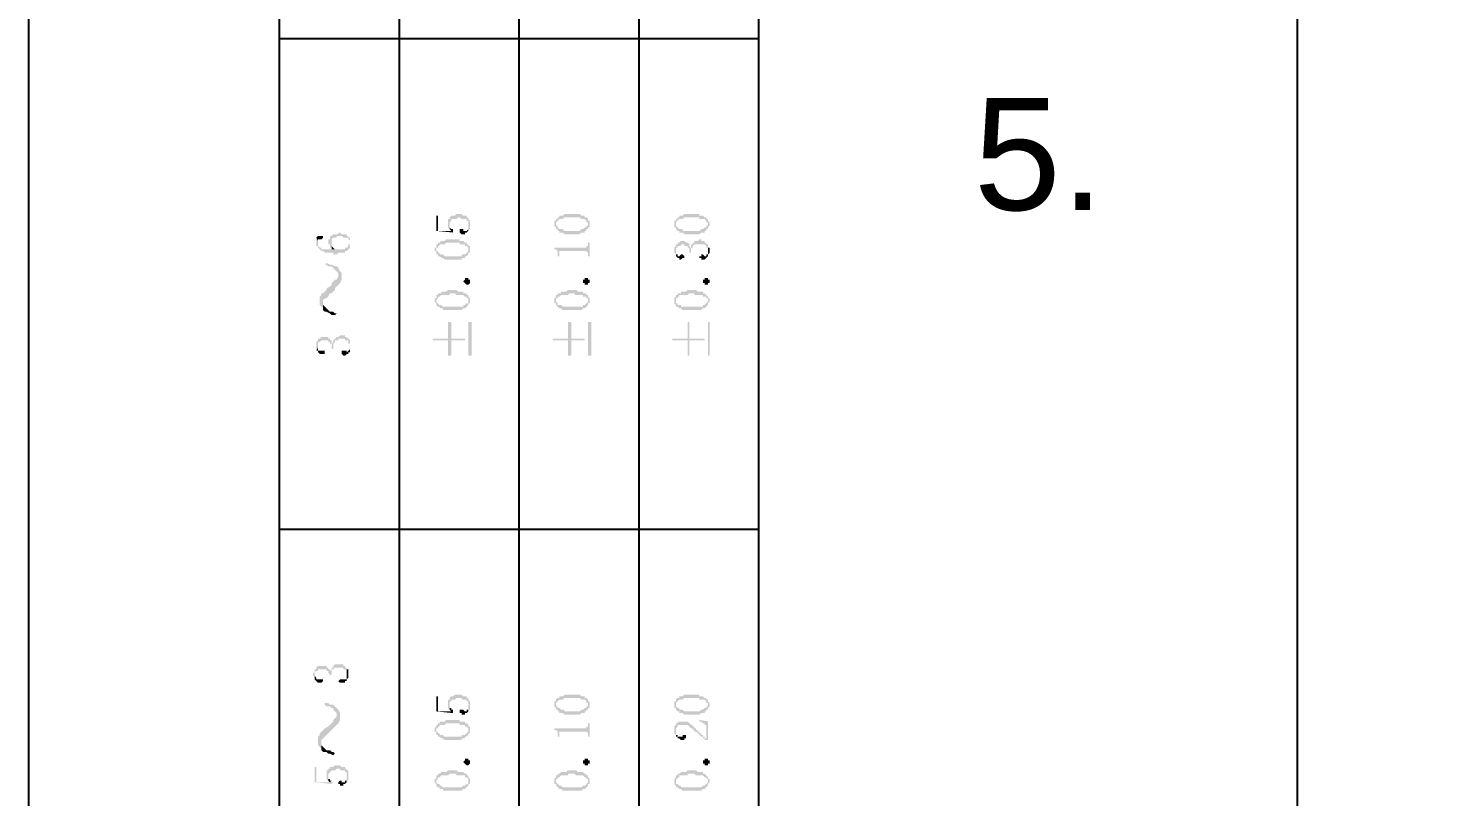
# Model space of a CAD drawing. Header units: millimetres. Extents: x 7018 to 13530, y 4187 to 5692.
# Drawn here: x 7018 to 7056.03, y 4997.39 to 5017.95 of the extents above; entities that cross this region are included whole.
import ezdxf

# ---------------------------------------------------------------- set-up
doc = ezdxf.new("R2010")
doc.units = ezdxf.units.MM
doc.styles.get("Standard").update_dxf_attribs({"font": 'arial.ttf'})

msp = doc.modelspace()

# ---------------------------------------------------------------- hatches: boundary and pattern name
at = {"transparency": 33554559}
for points in [[(7028.905, 5012.937), (7028.905, 5012.53), (7029.357, 5012.485), (7029.357, 5012.53), (7029.357, 5012.576), (7029.312, 5012.53), (7028.95, 5012.53), (7028.95, 5012.937)], [(7029.221, 5012.756), (7029.221, 5012.666), (7029.221, 5012.621), (7029.221, 5012.621), (7029.266, 5012.576), (7029.266, 5012.711), (7029.266, 5012.756), (7029.266, 5012.756), (7029.312, 5012.801), (7029.312, 5012.846), (7029.447, 5012.846), (7029.492, 5012.892), (7029.537, 5012.892), (7029.582, 5012.846), (7029.718, 5012.846), (7029.718, 5012.801), (7029.763, 5012.801), (7029.763, 5012.756), (7029.763, 5012.711), (7029.763, 5012.576), (7029.808, 5012.576), (7029.808, 5012.621), (7029.808, 5012.711), (7029.808, 5012.756), (7029.808, 5012.801), (7029.763, 5012.846), (7029.763, 5012.892), (7029.718, 5012.892), (7029.718, 5012.937), (7029.627, 5012.937), (7029.582, 5012.982), (7029.447, 5012.982), (7029.402, 5012.937), (7029.312, 5012.937), (7029.266, 5012.892), (7029.266, 5012.846), (7029.221, 5012.846), (7029.221, 5012.801)], [(7032.065, 5012.711), (7032.065, 5012.666), (7032.065, 5012.666), (7032.11, 5012.621), (7032.11, 5012.576), (7032.11, 5012.711), (7032.11, 5012.756), (7032.11, 5012.756), (7032.155, 5012.801), (7032.155, 5012.801), (7032.2, 5012.846), (7032.29, 5012.846), (7032.335, 5012.892), (7032.742, 5012.892), (7032.787, 5012.846), (7032.877, 5012.846), (7032.922, 5012.801), (7032.922, 5012.756), (7032.967, 5012.756), (7032.967, 5012.711), (7032.967, 5012.846), (7032.967, 5012.846), (7032.922, 5012.892), (7032.877, 5012.892), (7032.877, 5012.937), (7032.787, 5012.937), (7032.742, 5012.982), (7032.335, 5012.982), (7032.29, 5012.937), (7032.2, 5012.937), (7032.2, 5012.892), (7032.155, 5012.892), (7032.155, 5012.846), (7032.11, 5012.846), (7032.11, 5012.801), (7032.065, 5012.801), (7032.065, 5012.756), (7032.065, 5012.756)], [(7035.269, 5012.711), (7035.269, 5012.666), (7035.269, 5012.621), (7035.314, 5012.621), (7035.314, 5012.576), (7035.314, 5012.711), (7035.314, 5012.756), (7035.314, 5012.756), (7035.359, 5012.801), (7035.359, 5012.801), (7035.404, 5012.846), (7035.495, 5012.846), (7035.54, 5012.892), (7035.946, 5012.892), (7035.946, 5012.846), (7036.081, 5012.846), (7036.126, 5012.801), (7036.126, 5012.756), (7036.172, 5012.756), (7036.172, 5012.711), (7036.172, 5012.846), (7036.126, 5012.846), (7036.126, 5012.892), (7036.081, 5012.892), (7036.036, 5012.937), (7035.946, 5012.937), (7035.946, 5012.982), (7035.54, 5012.982), (7035.495, 5012.937), (7035.404, 5012.937), (7035.404, 5012.892), (7035.359, 5012.892), (7035.359, 5012.846), (7035.314, 5012.846), (7035.314, 5012.801), (7035.269, 5012.801), (7035.269, 5012.756), (7035.269, 5012.756)], [(7029.266, 5012.576), (7029.266, 5012.576), (7029.312, 5012.53), (7029.312, 5012.53), (7029.357, 5012.576), (7029.312, 5012.576), (7029.266, 5012.621), (7029.266, 5012.666), (7029.266, 5012.711)], [(7029.537, 5012.53), (7029.537, 5012.485), (7029.537, 5012.485), (7029.582, 5012.44), (7029.673, 5012.44), (7029.673, 5012.485), (7029.718, 5012.485), (7029.763, 5012.53), (7029.763, 5012.711), (7029.763, 5012.621), (7029.763, 5012.576), (7029.763, 5012.576), (7029.718, 5012.53), (7029.627, 5012.53), (7029.627, 5012.576), (7029.537, 5012.576)], [(7032.11, 5012.576), (7032.155, 5012.576), (7032.155, 5012.53), (7032.2, 5012.53), (7032.2, 5012.485), (7032.29, 5012.485), (7032.335, 5012.44), (7032.742, 5012.44), (7032.787, 5012.485), (7032.877, 5012.485), (7032.877, 5012.53), (7032.922, 5012.53), (7032.922, 5012.576), (7032.967, 5012.576), (7032.967, 5012.621), (7033.012, 5012.621), (7033.012, 5012.666), (7033.012, 5012.711), (7033.012, 5012.756), (7033.012, 5012.801), (7032.967, 5012.801), (7032.967, 5012.846), (7032.967, 5012.711), (7032.967, 5012.666), (7032.922, 5012.666), (7032.922, 5012.621), (7032.877, 5012.621), (7032.832, 5012.576), (7032.787, 5012.576), (7032.742, 5012.53), (7032.335, 5012.53), (7032.29, 5012.576), (7032.2, 5012.576), (7032.155, 5012.621), (7032.155, 5012.666), (7032.11, 5012.666), (7032.11, 5012.711), (7032.11, 5012.711)], [(7035.314, 5012.576), (7035.314, 5012.576), (7035.359, 5012.53), (7035.404, 5012.53), (7035.404, 5012.485), (7035.495, 5012.485), (7035.54, 5012.44), (7035.946, 5012.44), (7035.991, 5012.485), (7036.081, 5012.485), (7036.081, 5012.53), (7036.126, 5012.53), (7036.126, 5012.576), (7036.172, 5012.576), (7036.172, 5012.621), (7036.172, 5012.621), (7036.217, 5012.666), (7036.217, 5012.711), (7036.217, 5012.756), (7036.217, 5012.756), (7036.172, 5012.801), (7036.172, 5012.846), (7036.172, 5012.711), (7036.172, 5012.666), (7036.126, 5012.666), (7036.126, 5012.621), (7036.081, 5012.621), (7036.036, 5012.576), (7035.991, 5012.576), (7035.946, 5012.53), (7035.495, 5012.53), (7035.495, 5012.576), (7035.404, 5012.576), (7035.359, 5012.621), (7035.359, 5012.621), (7035.314, 5012.666), (7035.314, 5012.711), (7035.314, 5012.711)], [(7025.701, 5012.35), (7025.746, 5012.26), (7025.746, 5012.305), (7025.836, 5012.305), (7025.881, 5012.35), (7025.881, 5012.395), (7025.746, 5012.395)], [(7025.701, 5012.26), (7025.701, 5012.215), (7025.701, 5012.169), (7025.701, 5012.124), (7025.746, 5012.124), (7025.746, 5012.079), (7025.746, 5012.079), (7025.791, 5012.034), (7025.791, 5012.034), (7025.836, 5011.989), (7025.881, 5011.989), (7025.927, 5011.944), (7026.152, 5011.944), (7026.152, 5011.899), (7026.243, 5011.899), (7026.288, 5011.944), (7026.468, 5011.944), (7026.468, 5011.989), (7026.513, 5011.989), (7026.558, 5012.034), (7026.558, 5012.034), (7026.604, 5012.079), (7026.604, 5012.215), (7026.604, 5012.169), (7026.558, 5012.169), (7026.558, 5012.124), (7026.558, 5012.124), (7026.513, 5012.079), (7026.468, 5012.079), (7026.468, 5012.034), (7025.836, 5012.034), (7025.836, 5012.079), (7025.791, 5012.079), (7025.746, 5012.124), (7025.746, 5012.169), (7025.746, 5012.26), (7025.701, 5012.35)], [(7026.017, 5012.215), (7026.017, 5012.169), (7026.062, 5012.169), (7026.062, 5012.124), (7026.062, 5012.079), (7026.107, 5012.079), (7026.107, 5012.26), (7026.107, 5012.305), (7026.107, 5012.305), (7026.152, 5012.35), (7026.243, 5012.35), (7026.243, 5012.395), (7026.378, 5012.395), (7026.423, 5012.35), (7026.558, 5012.35), (7026.558, 5012.305), (7026.558, 5012.305), (7026.604, 5012.26), (7026.604, 5012.079), (7026.604, 5012.124), (7026.604, 5012.169), (7026.604, 5012.215), (7026.604, 5012.26), (7026.604, 5012.305), (7026.604, 5012.35), (7026.558, 5012.35), (7026.558, 5012.395), (7026.513, 5012.395), (7026.513, 5012.44), (7026.378, 5012.44), (7026.333, 5012.485), (7026.288, 5012.485), (7026.288, 5012.44), (7026.152, 5012.44), (7026.107, 5012.395), (7026.062, 5012.395), (7026.062, 5012.35), (7026.062, 5012.305), (7026.017, 5012.305), (7026.017, 5012.26)], [(7026.107, 5012.079), (7026.107, 5012.034), (7026.197, 5012.034), (7026.152, 5012.079), (7026.152, 5012.079), (7026.107, 5012.124), (7026.107, 5012.215), (7026.107, 5012.215)], [(7028.86, 5012.034), (7028.86, 5011.989), (7028.905, 5011.989), (7028.905, 5011.944), (7028.905, 5011.899), (7028.905, 5012.034), (7028.905, 5012.079), (7028.95, 5012.079), (7028.95, 5012.124), (7028.996, 5012.124), (7028.996, 5012.169), (7029.131, 5012.169), (7029.176, 5012.215), (7029.537, 5012.215), (7029.537, 5012.169), (7029.673, 5012.169), (7029.673, 5012.124), (7029.718, 5012.124), (7029.763, 5012.079), (7029.763, 5012.034), (7029.763, 5012.169), (7029.718, 5012.169), (7029.718, 5012.215), (7029.673, 5012.215), (7029.627, 5012.26), (7029.537, 5012.26), (7029.537, 5012.305), (7029.176, 5012.305), (7029.131, 5012.26), (7029.041, 5012.26), (7028.996, 5012.215), (7028.95, 5012.215), (7028.95, 5012.169), (7028.905, 5012.169), (7028.905, 5012.124), (7028.905, 5012.079), (7028.86, 5012.079)], [(7028.905, 5011.899), (7028.95, 5011.899), (7028.95, 5011.853), (7028.996, 5011.853), (7029.041, 5011.808), (7029.086, 5011.808), (7029.131, 5011.763), (7029.582, 5011.763), (7029.582, 5011.808), (7029.673, 5011.808), (7029.673, 5011.853), (7029.718, 5011.853), (7029.763, 5011.899), (7029.763, 5011.944), (7029.808, 5011.944), (7029.808, 5011.989), (7029.808, 5012.034), (7029.808, 5012.079), (7029.808, 5012.124), (7029.763, 5012.124), (7029.763, 5012.169), (7029.763, 5011.989), (7029.763, 5011.989), (7029.718, 5011.944), (7029.718, 5011.944), (7029.673, 5011.899), (7029.582, 5011.899), (7029.582, 5011.853), (7029.131, 5011.853), (7029.086, 5011.899), (7028.996, 5011.899), (7028.996, 5011.944), (7028.95, 5011.944), (7028.95, 5011.989), (7028.905, 5011.989), (7028.905, 5012.034)], [(7032.065, 5012.079), (7032.065, 5012.034), (7032.11, 5012.034), (7032.155, 5011.989), (7032.155, 5011.899), (7032.155, 5011.853), (7032.2, 5011.853), (7032.2, 5011.944), (7032.2, 5011.989), (7032.922, 5011.989), (7032.967, 5011.944), (7032.967, 5011.853), (7033.012, 5011.853), (7033.012, 5012.215), (7032.967, 5012.215), (7032.967, 5012.169), (7032.967, 5012.124), (7032.922, 5012.124), (7032.922, 5012.079), (7032.877, 5012.079)], [(7035.269, 5012.034), (7035.269, 5011.989), (7035.269, 5011.944), (7035.269, 5011.944), (7035.314, 5011.899), (7035.314, 5011.989), (7035.314, 5012.034), (7035.314, 5012.079), (7035.359, 5012.079), (7035.359, 5012.124), (7035.449, 5012.124), (7035.449, 5012.169), (7035.54, 5012.169), (7035.54, 5012.124), (7035.63, 5012.124), (7035.63, 5012.079), (7035.675, 5012.079), (7035.675, 5011.989), (7035.675, 5011.944), (7035.72, 5011.944), (7035.72, 5011.989), (7035.72, 5012.079), (7035.765, 5012.079), (7035.765, 5012.124), (7035.765, 5012.124), (7035.811, 5012.169), (7036.081, 5012.169), (7036.126, 5012.124), (7036.126, 5012.079), (7036.172, 5012.079), (7036.172, 5012.034), (7036.172, 5011.989), (7036.172, 5012.169), (7036.126, 5012.169), (7036.126, 5012.215), (7036.081, 5012.215), (7036.081, 5012.26), (7035.991, 5012.26), (7035.991, 5012.305), (7035.946, 5012.305), (7035.901, 5012.26), (7035.811, 5012.26), (7035.811, 5012.215), (7035.765, 5012.215), (7035.765, 5012.169), (7035.72, 5012.169), (7035.72, 5012.124), (7035.72, 5012.079), (7035.675, 5012.124), (7035.675, 5012.169), (7035.675, 5012.169), (7035.63, 5012.215), (7035.585, 5012.215), (7035.54, 5012.26), (7035.449, 5012.26), (7035.404, 5012.215), (7035.359, 5012.215), (7035.359, 5012.169), (7035.314, 5012.169), (7035.314, 5012.124), (7035.314, 5012.124), (7035.269, 5012.079)], [(7035.946, 5011.808), (7035.991, 5011.808), (7035.991, 5011.763), (7036.081, 5011.763), (7036.126, 5011.808), (7036.126, 5011.808), (7036.172, 5011.853), (7036.172, 5011.899), (7036.172, 5011.899), (7036.217, 5011.944), (7036.217, 5011.989), (7036.217, 5012.034), (7036.217, 5012.079), (7036.172, 5012.079), (7036.172, 5012.169), (7036.172, 5011.989), (7036.172, 5011.944), (7036.172, 5011.899), (7036.126, 5011.899), (7036.126, 5011.853), (7036.081, 5011.853), (7036.036, 5011.899), (7035.991, 5011.899), (7035.991, 5011.853), (7035.946, 5011.853)], [(7035.314, 5011.899), (7035.314, 5011.853), (7035.314, 5011.853), (7035.359, 5011.808), (7035.404, 5011.808), (7035.404, 5011.763), (7035.449, 5011.763), (7035.495, 5011.808), (7035.54, 5011.808), (7035.54, 5011.853), (7035.54, 5011.853), (7035.495, 5011.899), (7035.449, 5011.899), (7035.404, 5011.853), (7035.359, 5011.853), (7035.359, 5011.899), (7035.314, 5011.899), (7035.314, 5011.989), (7035.314, 5011.989)], [(7025.927, 5011.628), (7025.972, 5011.628), (7026.017, 5011.583), (7026.107, 5011.583), (7026.152, 5011.538), (7026.197, 5011.492), (7026.197, 5011.492), (7026.243, 5011.447), (7026.288, 5011.402), (7026.288, 5011.086), (7026.288, 5011.086), (7026.333, 5011.131), (7026.378, 5011.222), (7026.378, 5011.402), (7026.333, 5011.447), (7026.288, 5011.538), (7026.288, 5011.538), (7026.243, 5011.583), (7026.197, 5011.583), (7026.107, 5011.628), (7026.062, 5011.628), (7025.972, 5011.673)], [(7025.791, 5010.635), (7025.791, 5010.545), (7025.836, 5010.499), (7025.881, 5010.454), (7025.881, 5010.68), (7025.927, 5010.725), (7025.972, 5010.725), (7026.017, 5010.77), (7026.062, 5010.861), (7026.107, 5010.861), (7026.152, 5010.906), (7026.197, 5010.951), (7026.197, 5010.996), (7026.243, 5011.041), (7026.288, 5011.086), (7026.288, 5011.357), (7026.288, 5011.312), (7026.243, 5011.222), (7026.197, 5011.222), (7026.152, 5011.176), (7026.107, 5011.131), (7026.107, 5011.086), (7026.062, 5011.041), (7025.972, 5010.996), (7025.972, 5010.951), (7025.927, 5010.906), (7025.881, 5010.861), (7025.836, 5010.861), (7025.836, 5010.815), (7025.791, 5010.77), (7025.791, 5010.68)], [(7029.808, 5011.176), (7029.808, 5011.131), (7029.808, 5011.131), (7029.763, 5011.086), (7029.718, 5011.086), (7029.673, 5011.131), (7029.673, 5011.131), (7029.627, 5011.176), (7029.627, 5011.176), (7029.673, 5011.222), (7029.673, 5011.267), (7029.763, 5011.267), (7029.763, 5011.222), (7029.808, 5011.222), (7029.808, 5011.176)], [(7033.012, 5011.176), (7033.012, 5011.131), (7032.967, 5011.131), (7032.967, 5011.086), (7032.877, 5011.086), (7032.877, 5011.131), (7032.832, 5011.131), (7032.832, 5011.176), (7032.832, 5011.222), (7032.877, 5011.222), (7032.877, 5011.267), (7032.967, 5011.267), (7032.967, 5011.222), (7033.012, 5011.222), (7033.012, 5011.176)], [(7036.217, 5011.176), (7036.217, 5011.131), (7036.172, 5011.131), (7036.172, 5011.086), (7036.081, 5011.086), (7036.081, 5011.131), (7036.036, 5011.131), (7036.036, 5011.176), (7036.036, 5011.222), (7036.081, 5011.222), (7036.081, 5011.267), (7036.172, 5011.267), (7036.172, 5011.222), (7036.217, 5011.222), (7036.217, 5011.176)], [(7028.86, 5010.68), (7028.86, 5010.635), (7028.86, 5010.635), (7028.905, 5010.59), (7028.905, 5010.545), (7028.905, 5010.68), (7028.905, 5010.68), (7028.95, 5010.725), (7028.95, 5010.77), (7028.996, 5010.77), (7029.041, 5010.815), (7029.266, 5010.815), (7029.266, 5010.861), (7029.402, 5010.861), (7029.447, 5010.815), (7029.627, 5010.815), (7029.673, 5010.77), (7029.718, 5010.77), (7029.718, 5010.725), (7029.763, 5010.725), (7029.763, 5010.68), (7029.763, 5010.815), (7029.718, 5010.815), (7029.718, 5010.861), (7029.627, 5010.861), (7029.627, 5010.906), (7029.492, 5010.906), (7029.447, 5010.951), (7029.221, 5010.951), (7029.176, 5010.906), (7029.041, 5010.906), (7029.041, 5010.861), (7028.95, 5010.861), (7028.95, 5010.815), (7028.905, 5010.815), (7028.905, 5010.77), (7028.905, 5010.725), (7028.86, 5010.725)], [(7028.905, 5010.545), (7028.95, 5010.499), (7028.996, 5010.499), (7028.996, 5010.454), (7029.086, 5010.454), (7029.086, 5010.409), (7029.582, 5010.409), (7029.627, 5010.454), (7029.673, 5010.454), (7029.718, 5010.499), (7029.718, 5010.499), (7029.763, 5010.545), (7029.763, 5010.59), (7029.808, 5010.59), (7029.808, 5010.635), (7029.808, 5010.68), (7029.808, 5010.725), (7029.808, 5010.725), (7029.763, 5010.77), (7029.763, 5010.635), (7029.763, 5010.59), (7029.718, 5010.59), (7029.673, 5010.545), (7029.627, 5010.545), (7029.627, 5010.499), (7029.086, 5010.499), (7029.041, 5010.545), (7028.996, 5010.545), (7028.95, 5010.59), (7028.95, 5010.59), (7028.905, 5010.635), (7028.905, 5010.68)], [(7032.065, 5010.68), (7032.065, 5010.635), (7032.065, 5010.59), (7032.11, 5010.59), (7032.11, 5010.545), (7032.11, 5010.68), (7032.11, 5010.725), (7032.155, 5010.725), (7032.155, 5010.77), (7032.2, 5010.77), (7032.245, 5010.815), (7032.426, 5010.815), (7032.471, 5010.861), (7032.606, 5010.861), (7032.606, 5010.815), (7032.832, 5010.815), (7032.832, 5010.77), (7032.922, 5010.77), (7032.922, 5010.725), (7032.967, 5010.725), (7032.967, 5010.68), (7032.967, 5010.815), (7032.922, 5010.815), (7032.922, 5010.861), (7032.832, 5010.861), (7032.832, 5010.906), (7032.696, 5010.906), (7032.651, 5010.951), (7032.426, 5010.951), (7032.381, 5010.906), (7032.245, 5010.906), (7032.245, 5010.861), (7032.155, 5010.861), (7032.155, 5010.815), (7032.11, 5010.815), (7032.11, 5010.77), (7032.11, 5010.77), (7032.065, 5010.725)], [(7032.11, 5010.545), (7032.155, 5010.499), (7032.155, 5010.499), (7032.2, 5010.454), (7032.245, 5010.454), (7032.29, 5010.409), (7032.787, 5010.409), (7032.832, 5010.454), (7032.877, 5010.454), (7032.922, 5010.499), (7032.922, 5010.499), (7032.967, 5010.545), (7032.967, 5010.59), (7033.012, 5010.59), (7033.012, 5010.635), (7033.012, 5010.68), (7033.012, 5010.725), (7033.012, 5010.725), (7032.967, 5010.77), (7032.967, 5010.635), (7032.967, 5010.635), (7032.922, 5010.59), (7032.922, 5010.59), (7032.877, 5010.545), (7032.832, 5010.545), (7032.832, 5010.499), (7032.29, 5010.499), (7032.245, 5010.545), (7032.155, 5010.545), (7032.155, 5010.59), (7032.155, 5010.59), (7032.11, 5010.635), (7032.11, 5010.68)], [(7035.269, 5010.68), (7035.269, 5010.635), (7035.269, 5010.59), (7035.269, 5010.59), (7035.314, 5010.545), (7035.314, 5010.68), (7035.314, 5010.725), (7035.359, 5010.725), (7035.359, 5010.77), (7035.404, 5010.77), (7035.404, 5010.815), (7035.63, 5010.815), (7035.675, 5010.861), (7035.811, 5010.861), (7035.811, 5010.815), (7036.036, 5010.815), (7036.036, 5010.77), (7036.126, 5010.77), (7036.126, 5010.725), (7036.172, 5010.725), (7036.172, 5010.68), (7036.172, 5010.77), (7036.126, 5010.815), (7036.126, 5010.815), (7036.081, 5010.861), (7036.036, 5010.861), (7036.036, 5010.906), (7035.901, 5010.906), (7035.856, 5010.951), (7035.63, 5010.951), (7035.585, 5010.906), (7035.449, 5010.906), (7035.449, 5010.861), (7035.359, 5010.861), (7035.359, 5010.815), (7035.314, 5010.815), (7035.314, 5010.77), (7035.314, 5010.77), (7035.269, 5010.725)], [(7035.314, 5010.545), (7035.314, 5010.499), (7035.359, 5010.499), (7035.404, 5010.454), (7035.449, 5010.454), (7035.495, 5010.409), (7035.991, 5010.409), (7036.036, 5010.454), (7036.081, 5010.454), (7036.126, 5010.499), (7036.126, 5010.499), (7036.172, 5010.545), (7036.172, 5010.59), (7036.172, 5010.59), (7036.217, 5010.635), (7036.217, 5010.68), (7036.217, 5010.725), (7036.172, 5010.725), (7036.172, 5010.77), (7036.172, 5010.635), (7036.172, 5010.635), (7036.126, 5010.59), (7036.126, 5010.59), (7036.081, 5010.545), (7036.036, 5010.545), (7036.036, 5010.499), (7035.449, 5010.499), (7035.449, 5010.545), (7035.359, 5010.545), (7035.359, 5010.59), (7035.314, 5010.59), (7035.314, 5010.635), (7035.314, 5010.68)], [(7025.881, 5010.454), (7025.881, 5010.409), (7025.927, 5010.364), (7025.972, 5010.364), (7026.062, 5010.319), (7026.107, 5010.274), (7026.197, 5010.274), (7026.243, 5010.319), (7026.197, 5010.319), (7026.152, 5010.364), (7026.062, 5010.364), (7026.017, 5010.409), (7025.972, 5010.454), (7025.972, 5010.454), (7025.927, 5010.499), (7025.881, 5010.545), (7025.881, 5010.59)], [(7028.815, 5009.642), (7028.815, 5009.597), (7029.221, 5009.597), (7029.221, 5009.191), (7029.312, 5009.191), (7029.312, 5009.597), (7029.673, 5009.597), (7029.673, 5009.642), (7029.312, 5009.642), (7029.312, 5010.093), (7029.221, 5010.093), (7029.221, 5009.642)], [(7029.853, 5009.191), (7029.853, 5010.093), (7029.763, 5010.093), (7029.763, 5009.191)], [(7032.019, 5009.642), (7032.019, 5009.597), (7032.426, 5009.597), (7032.426, 5009.191), (7032.516, 5009.191), (7032.516, 5009.597), (7032.877, 5009.597), (7032.877, 5009.642), (7032.516, 5009.642), (7032.516, 5010.093), (7032.426, 5010.093), (7032.426, 5009.642)], [(7033.057, 5009.191), (7033.057, 5010.093), (7032.967, 5010.093), (7032.967, 5009.191)], [(7035.224, 5009.642), (7035.224, 5009.597), (7035.63, 5009.597), (7035.63, 5009.191), (7035.675, 5009.191), (7035.675, 5009.597), (7036.081, 5009.597), (7036.081, 5009.642), (7035.675, 5009.642), (7035.675, 5010.093), (7035.63, 5010.093), (7035.63, 5009.642)], [(7036.217, 5009.191), (7036.217, 5010.093), (7036.172, 5010.093), (7036.172, 5009.191)], [(7025.701, 5009.461), (7025.701, 5009.371), (7025.701, 5009.326), (7025.746, 5009.416), (7025.746, 5009.461), (7025.746, 5009.507), (7025.746, 5009.552), (7025.791, 5009.552), (7025.836, 5009.597), (7026.017, 5009.597), (7026.017, 5009.552), (7026.062, 5009.552), (7026.062, 5009.507), (7026.107, 5009.507), (7026.107, 5009.461), (7026.107, 5009.371), (7026.152, 5009.371), (7026.152, 5009.461), (7026.152, 5009.507), (7026.152, 5009.507), (7026.197, 5009.552), (7026.197, 5009.597), (7026.288, 5009.597), (7026.288, 5009.642), (7026.468, 5009.642), (7026.468, 5009.597), (7026.558, 5009.597), (7026.558, 5009.552), (7026.558, 5009.507), (7026.604, 5009.507), (7026.604, 5009.416), (7026.604, 5009.597), (7026.604, 5009.597), (7026.558, 5009.642), (7026.558, 5009.642), (7026.513, 5009.687), (7026.468, 5009.687), (7026.468, 5009.732), (7026.333, 5009.732), (7026.288, 5009.687), (7026.243, 5009.687), (7026.197, 5009.642), (7026.197, 5009.642), (7026.152, 5009.597), (7026.152, 5009.552), (7026.107, 5009.507), (7026.107, 5009.552), (7026.107, 5009.597), (7026.062, 5009.597), (7026.062, 5009.642), (7026.017, 5009.642), (7026.017, 5009.687), (7025.836, 5009.687), (7025.791, 5009.642), (7025.746, 5009.642), (7025.746, 5009.597), (7025.746, 5009.597), (7025.701, 5009.552)], [(7026.378, 5009.281), (7026.378, 5009.236), (7026.378, 5009.236), (7026.423, 5009.191), (7026.468, 5009.191), (7026.513, 5009.236), (7026.558, 5009.236), (7026.558, 5009.281), (7026.604, 5009.281), (7026.604, 5009.326), (7026.604, 5009.371), (7026.604, 5009.461), (7026.604, 5009.507), (7026.604, 5009.552), (7026.604, 5009.597), (7026.604, 5009.416), (7026.604, 5009.371), (7026.558, 5009.326), (7026.558, 5009.326), (7026.513, 5009.281), (7026.513, 5009.326), (7026.378, 5009.326)], [(7025.701, 5009.326), (7025.746, 5009.326), (7025.746, 5009.281), (7025.746, 5009.281), (7025.791, 5009.236), (7025.927, 5009.236), (7025.927, 5009.281), (7025.927, 5009.326), (7025.746, 5009.326), (7025.746, 5009.371), (7025.746, 5009.416), (7025.746, 5009.416)], [(7025.611, 5000.661), (7025.611, 5000.616), (7025.656, 5000.616), (7025.656, 5000.57), (7025.656, 5000.661), (7025.656, 5000.706), (7025.701, 5000.751), (7025.746, 5000.751), (7025.746, 5000.796), (7025.972, 5000.796), (7025.972, 5000.751), (7026.017, 5000.751), (7026.017, 5000.706), (7026.017, 5000.706), (7026.062, 5000.661), (7026.062, 5000.616), (7026.062, 5000.616), (7026.107, 5000.661), (7026.107, 5000.706), (7026.107, 5000.751), (7026.107, 5000.796), (7026.152, 5000.796), (7026.197, 5000.841), (7026.423, 5000.841), (7026.423, 5000.796), (7026.468, 5000.796), (7026.513, 5000.751), (7026.513, 5000.661), (7026.513, 5000.841), (7026.468, 5000.841), (7026.468, 5000.886), (7026.423, 5000.886), (7026.423, 5000.931), (7026.197, 5000.931), (7026.152, 5000.886), (7026.152, 5000.841), (7026.107, 5000.841), (7026.107, 5000.796), (7026.107, 5000.796), (7026.062, 5000.751), (7026.062, 5000.796), (7026.017, 5000.796), (7026.017, 5000.841), (7025.972, 5000.841), (7025.972, 5000.886), (7025.746, 5000.886), (7025.701, 5000.841), (7025.701, 5000.796), (7025.656, 5000.796), (7025.656, 5000.751), (7025.656, 5000.706), (7025.611, 5000.706)], [(7026.288, 5000.48), (7026.288, 5000.48), (7026.333, 5000.435), (7026.468, 5000.435), (7026.468, 5000.48), (7026.513, 5000.48), (7026.513, 5000.525), (7026.558, 5000.57), (7026.558, 5000.616), (7026.558, 5000.661), (7026.558, 5000.751), (7026.558, 5000.796), (7026.513, 5000.796), (7026.513, 5000.616), (7026.513, 5000.57), (7026.513, 5000.525), (7026.333, 5000.525)], [(7025.656, 5000.57), (7025.656, 5000.525), (7025.656, 5000.525), (7025.701, 5000.48), (7025.701, 5000.48), (7025.746, 5000.435), (7025.836, 5000.435), (7025.881, 5000.48), (7025.881, 5000.525), (7025.701, 5000.525), (7025.701, 5000.57), (7025.701, 5000.57), (7025.656, 5000.616), (7025.656, 5000.661)], [(7028.905, 5000.074), (7028.905, 4999.668), (7029.357, 4999.623), (7029.357, 4999.668), (7029.357, 4999.713), (7029.312, 4999.668), (7028.95, 4999.668), (7028.95, 5000.074)], [(7029.221, 4999.893), (7029.221, 4999.803), (7029.221, 4999.758), (7029.221, 4999.758), (7029.266, 4999.713), (7029.266, 4999.848), (7029.266, 4999.939), (7029.312, 4999.939), (7029.312, 4999.984), (7029.402, 4999.984), (7029.447, 5000.029), (7029.582, 5000.029), (7029.582, 4999.984), (7029.718, 4999.984), (7029.718, 4999.939), (7029.763, 4999.939), (7029.763, 4999.893), (7029.763, 4999.848), (7029.763, 4999.713), (7029.808, 4999.713), (7029.808, 4999.758), (7029.808, 4999.848), (7029.808, 4999.893), (7029.808, 4999.939), (7029.763, 4999.984), (7029.763, 5000.029), (7029.718, 5000.029), (7029.718, 5000.074), (7029.627, 5000.074), (7029.582, 5000.119), (7029.402, 5000.119), (7029.357, 5000.074), (7029.312, 5000.074), (7029.266, 5000.029), (7029.266, 4999.984), (7029.221, 4999.984), (7029.221, 4999.939)], [(7032.065, 4999.848), (7032.065, 4999.803), (7032.065, 4999.803), (7032.11, 4999.758), (7032.11, 4999.713), (7032.11, 4999.848), (7032.11, 4999.893), (7032.11, 4999.893), (7032.155, 4999.939), (7032.155, 4999.939), (7032.2, 4999.984), (7032.29, 4999.984), (7032.335, 5000.029), (7032.742, 5000.029), (7032.787, 4999.984), (7032.877, 4999.984), (7032.922, 4999.939), (7032.922, 4999.893), (7032.967, 4999.893), (7032.967, 4999.848), (7032.967, 4999.984), (7032.967, 4999.984), (7032.922, 5000.029), (7032.877, 5000.029), (7032.877, 5000.074), (7032.787, 5000.074), (7032.742, 5000.119), (7032.335, 5000.119), (7032.29, 5000.074), (7032.2, 5000.074), (7032.2, 5000.029), (7032.155, 5000.029), (7032.11, 4999.984), (7032.11, 4999.939), (7032.065, 4999.939), (7032.065, 4999.893), (7032.065, 4999.893)], [(7032.11, 4999.713), (7032.155, 4999.713), (7032.155, 4999.668), (7032.2, 4999.668), (7032.2, 4999.623), (7032.29, 4999.623), (7032.335, 4999.578), (7032.742, 4999.578), (7032.787, 4999.623), (7032.877, 4999.623), (7032.877, 4999.668), (7032.922, 4999.668), (7032.922, 4999.713), (7032.967, 4999.713), (7032.967, 4999.758), (7033.012, 4999.758), (7033.012, 4999.803), (7033.012, 4999.848), (7033.012, 4999.893), (7033.012, 4999.939), (7032.967, 4999.939), (7032.967, 4999.984), (7032.967, 4999.848), (7032.967, 4999.803), (7032.922, 4999.803), (7032.922, 4999.758), (7032.877, 4999.758), (7032.832, 4999.713), (7032.787, 4999.713), (7032.742, 4999.668), (7032.335, 4999.668), (7032.335, 4999.713), (7032.245, 4999.713), (7032.2, 4999.758), (7032.155, 4999.758), (7032.155, 4999.803), (7032.11, 4999.803), (7032.11, 4999.848), (7032.11, 4999.848)], [(7035.269, 4999.848), (7035.269, 4999.803), (7035.269, 4999.758), (7035.314, 4999.758), (7035.314, 4999.713), (7035.314, 4999.848), (7035.314, 4999.893), (7035.314, 4999.893), (7035.359, 4999.939), (7035.359, 4999.939), (7035.404, 4999.984), (7035.495, 4999.984), (7035.54, 5000.029), (7035.946, 5000.029), (7035.946, 4999.984), (7036.081, 4999.984), (7036.126, 4999.939), (7036.126, 4999.893), (7036.172, 4999.893), (7036.172, 4999.848), (7036.172, 4999.984), (7036.126, 4999.984), (7036.126, 5000.029), (7036.081, 5000.029), (7036.036, 5000.074), (7035.946, 5000.074), (7035.946, 5000.119), (7035.54, 5000.119), (7035.495, 5000.074), (7035.404, 5000.074), (7035.404, 5000.029), (7035.359, 5000.029), (7035.314, 4999.984), (7035.314, 4999.939), (7035.269, 4999.939), (7035.269, 4999.893), (7035.269, 4999.893)], [(7035.314, 4999.713), (7035.314, 4999.713), (7035.359, 4999.668), (7035.404, 4999.668), (7035.404, 4999.623), (7035.495, 4999.623), (7035.54, 4999.578), (7035.946, 4999.578), (7035.991, 4999.623), (7036.081, 4999.623), (7036.081, 4999.668), (7036.126, 4999.668), (7036.126, 4999.713), (7036.172, 4999.713), (7036.172, 4999.758), (7036.172, 4999.758), (7036.217, 4999.803), (7036.217, 4999.848), (7036.217, 4999.893), (7036.217, 4999.893), (7036.172, 4999.939), (7036.172, 4999.984), (7036.172, 4999.848), (7036.172, 4999.803), (7036.126, 4999.803), (7036.126, 4999.758), (7036.081, 4999.758), (7036.036, 4999.713), (7035.991, 4999.713), (7035.946, 4999.668), (7035.54, 4999.668), (7035.495, 4999.713), (7035.404, 4999.713), (7035.404, 4999.758), (7035.359, 4999.758), (7035.314, 4999.803), (7035.314, 4999.848), (7035.314, 4999.848)], [(7025.746, 4998.855), (7025.746, 4998.765), (7025.791, 4998.72), (7025.836, 4998.675), (7025.836, 4998.901), (7025.881, 4998.946), (7025.927, 4998.991), (7025.972, 4999.036), (7026.017, 4999.081), (7026.062, 4999.126), (7026.107, 4999.171), (7026.152, 4999.216), (7026.152, 4999.216), (7026.197, 4999.262), (7026.243, 4999.307), (7026.243, 4999.578), (7026.243, 4999.532), (7026.197, 4999.487), (7026.152, 4999.442), (7026.152, 4999.397), (7026.107, 4999.352), (7026.062, 4999.307), (7026.017, 4999.262), (7025.927, 4999.216), (7025.927, 4999.216), (7025.881, 4999.171), (7025.836, 4999.126), (7025.791, 4999.081), (7025.791, 4999.036), (7025.746, 4998.991), (7025.746, 4998.946)], [(7025.927, 4999.848), (7025.927, 4999.848), (7025.972, 4999.803), (7026.062, 4999.803), (7026.107, 4999.758), (7026.152, 4999.758), (7026.152, 4999.713), (7026.197, 4999.668), (7026.243, 4999.623), (7026.243, 4999.307), (7026.243, 4999.307), (7026.288, 4999.352), (7026.333, 4999.442), (7026.333, 4999.623), (7026.288, 4999.713), (7026.243, 4999.758), (7026.243, 4999.758), (7026.197, 4999.803), (7026.152, 4999.848), (7026.062, 4999.848), (7026.017, 4999.893), (7025.927, 4999.893)], [(7029.266, 4999.713), (7029.266, 4999.713), (7029.312, 4999.668), (7029.312, 4999.668), (7029.357, 4999.713), (7029.312, 4999.713), (7029.312, 4999.758), (7029.266, 4999.758), (7029.266, 4999.803), (7029.266, 4999.848)], [(7029.537, 4999.668), (7029.537, 4999.623), (7029.582, 4999.623), (7029.582, 4999.578), (7029.673, 4999.578), (7029.673, 4999.623), (7029.718, 4999.623), (7029.763, 4999.668), (7029.763, 4999.848), (7029.763, 4999.758), (7029.763, 4999.713), (7029.718, 4999.713), (7029.718, 4999.668), (7029.673, 4999.668), (7029.627, 4999.713), (7029.537, 4999.713)], [(7028.86, 4999.171), (7028.86, 4999.126), (7028.905, 4999.126), (7028.905, 4999.081), (7028.905, 4999.036), (7028.905, 4999.171), (7028.905, 4999.216), (7028.95, 4999.216), (7028.95, 4999.262), (7028.996, 4999.262), (7028.996, 4999.307), (7029.131, 4999.307), (7029.176, 4999.352), (7029.537, 4999.352), (7029.537, 4999.307), (7029.673, 4999.307), (7029.673, 4999.262), (7029.718, 4999.262), (7029.763, 4999.216), (7029.763, 4999.171), (7029.763, 4999.307), (7029.763, 4999.307), (7029.718, 4999.352), (7029.673, 4999.352), (7029.673, 4999.397), (7029.537, 4999.397), (7029.537, 4999.442), (7029.176, 4999.442), (7029.131, 4999.397), (7028.996, 4999.397), (7028.996, 4999.352), (7028.95, 4999.352), (7028.95, 4999.307), (7028.905, 4999.307), (7028.905, 4999.262), (7028.905, 4999.262), (7028.86, 4999.216)], [(7028.905, 4999.036), (7028.95, 4999.036), (7028.95, 4998.991), (7028.996, 4998.991), (7029.041, 4998.946), (7029.086, 4998.946), (7029.131, 4998.901), (7029.582, 4998.901), (7029.582, 4998.946), (7029.673, 4998.946), (7029.673, 4998.991), (7029.718, 4998.991), (7029.763, 4999.036), (7029.763, 4999.081), (7029.808, 4999.081), (7029.808, 4999.126), (7029.808, 4999.171), (7029.808, 4999.216), (7029.808, 4999.262), (7029.763, 4999.262), (7029.763, 4999.307), (7029.763, 4999.171), (7029.763, 4999.126), (7029.763, 4999.126), (7029.718, 4999.081), (7029.718, 4999.081), (7029.673, 4999.036), (7029.582, 4999.036), (7029.582, 4998.991), (7029.131, 4998.991), (7029.086, 4999.036), (7028.996, 4999.036), (7028.996, 4999.081), (7028.95, 4999.081), (7028.95, 4999.126), (7028.905, 4999.126), (7028.905, 4999.171)], [(7032.065, 4999.216), (7032.065, 4999.171), (7032.11, 4999.171), (7032.155, 4999.126), (7032.155, 4999.081), (7032.155, 4998.991), (7032.2, 4998.991), (7032.2, 4999.081), (7032.2, 4999.126), (7032.922, 4999.126), (7032.967, 4999.081), (7032.967, 4998.991), (7033.012, 4998.991), (7033.012, 4999.352), (7032.967, 4999.352), (7032.967, 4999.307), (7032.967, 4999.262), (7032.922, 4999.262), (7032.922, 4999.216), (7032.877, 4999.216)], [(7035.269, 4999.171), (7035.269, 4999.126), (7035.269, 4999.081), (7035.269, 4999.081), (7035.314, 4999.036), (7035.314, 4999.171), (7035.314, 4999.216), (7035.314, 4999.216), (7035.359, 4999.262), (7035.359, 4999.307), (7035.63, 4999.307), (7035.675, 4999.262), (7035.675, 4999.262), (7035.72, 4999.216), (7035.765, 4999.216), (7035.765, 4999.171), (7035.811, 4999.171), (7035.811, 4999.126), (7035.856, 4999.126), (7035.901, 4999.081), (7035.901, 4999.081), (7035.946, 4999.036), (7035.946, 4999.036), (7035.991, 4998.991), (7036.036, 4998.991), (7036.036, 4998.946), (7036.081, 4998.946), (7036.081, 4998.901), (7036.126, 4998.901), (7036.126, 4998.946), (7036.081, 4998.946), (7036.081, 4998.991), (7036.036, 4998.991), (7036.036, 4999.036), (7035.991, 4999.036), (7035.991, 4999.081), (7035.946, 4999.081), (7035.946, 4999.126), (7035.901, 4999.126), (7035.901, 4999.171), (7035.856, 4999.171), (7035.856, 4999.216), (7035.811, 4999.216), (7035.811, 4999.262), (7035.765, 4999.262), (7035.765, 4999.307), (7035.72, 4999.307), (7035.675, 4999.352), (7035.675, 4999.352), (7035.63, 4999.397), (7035.359, 4999.397), (7035.359, 4999.352), (7035.314, 4999.352), (7035.314, 4999.307), (7035.314, 4999.307), (7035.269, 4999.262), (7035.269, 4999.216), (7035.269, 4999.216)], [(7035.946, 4999.442), (7035.946, 4999.397), (7035.991, 4999.397), (7036.036, 4999.352), (7036.081, 4999.352), (7036.081, 4999.307), (7036.126, 4999.307), (7036.126, 4998.901), (7036.172, 4998.901), (7036.172, 4999.397)], [(7035.314, 4999.036), (7035.314, 4998.991), (7035.359, 4998.991), (7035.359, 4998.946), (7035.404, 4998.946), (7035.449, 4998.901), (7035.54, 4998.901), (7035.54, 4998.946), (7035.585, 4998.946), (7035.585, 4998.991), (7035.585, 4999.036), (7035.495, 4999.036), (7035.495, 4998.991), (7035.359, 4998.991), (7035.359, 4999.036), (7035.314, 4999.036), (7035.314, 4999.081), (7035.314, 4999.126), (7035.314, 4999.126)], [(7025.836, 4998.675), (7025.836, 4998.63), (7025.881, 4998.585), (7025.972, 4998.585), (7026.017, 4998.539), (7026.062, 4998.539), (7026.152, 4998.494), (7026.197, 4998.539), (7026.152, 4998.585), (7026.107, 4998.585), (7026.062, 4998.63), (7025.972, 4998.63), (7025.927, 4998.675), (7025.927, 4998.675), (7025.881, 4998.72), (7025.836, 4998.765), (7025.836, 4998.81)], [(7025.656, 4998.178), (7025.656, 4997.772), (7026.107, 4997.727), (7026.152, 4997.772), (7026.107, 4997.772), (7026.107, 4997.817), (7026.062, 4997.772), (7025.701, 4997.772), (7025.701, 4998.178)], [(7025.972, 4997.998), (7025.972, 4997.908), (7025.972, 4997.862), (7025.972, 4997.862), (7026.017, 4997.817), (7026.017, 4997.953), (7026.017, 4997.998), (7026.017, 4997.998), (7026.062, 4998.043), (7026.062, 4998.043), (7026.107, 4998.088), (7026.197, 4998.088), (7026.243, 4998.133), (7026.333, 4998.133), (7026.333, 4998.088), (7026.468, 4998.088), (7026.468, 4998.043), (7026.513, 4998.043), (7026.513, 4997.998), (7026.513, 4997.953), (7026.513, 4997.817), (7026.558, 4997.817), (7026.558, 4997.862), (7026.558, 4997.953), (7026.558, 4997.998), (7026.558, 4998.088), (7026.513, 4998.088), (7026.513, 4998.133), (7026.468, 4998.133), (7026.468, 4998.178), (7026.378, 4998.178), (7026.333, 4998.224), (7026.197, 4998.224), (7026.152, 4998.178), (7026.062, 4998.178), (7026.062, 4998.133), (7026.017, 4998.133), (7026.017, 4998.088), (7025.972, 4998.088), (7025.972, 4998.043)], [(7028.86, 4997.817), (7028.86, 4997.772), (7028.86, 4997.772), (7028.905, 4997.727), (7028.905, 4997.682), (7028.905, 4997.817), (7028.905, 4997.817), (7028.95, 4997.862), (7028.95, 4997.908), (7028.996, 4997.908), (7029.041, 4997.953), (7029.221, 4997.953), (7029.266, 4997.998), (7029.447, 4997.998), (7029.447, 4997.953), (7029.673, 4997.953), (7029.673, 4997.908), (7029.718, 4997.908), (7029.763, 4997.862), (7029.763, 4997.817), (7029.763, 4997.953), (7029.718, 4997.953), (7029.718, 4997.998), (7029.673, 4997.998), (7029.627, 4998.043), (7029.492, 4998.043), (7029.447, 4998.088), (7029.221, 4998.088), (7029.176, 4998.043), (7029.041, 4998.043), (7028.996, 4997.998), (7028.95, 4997.998), (7028.95, 4997.953), (7028.905, 4997.953), (7028.905, 4997.908), (7028.905, 4997.862), (7028.86, 4997.862)], [(7029.808, 4998.314), (7029.808, 4998.269), (7029.808, 4998.269), (7029.763, 4998.224), (7029.718, 4998.224), (7029.673, 4998.269), (7029.673, 4998.269), (7029.627, 4998.314), (7029.627, 4998.314), (7029.673, 4998.359), (7029.673, 4998.404), (7029.763, 4998.404), (7029.763, 4998.359), (7029.808, 4998.359), (7029.808, 4998.314)], [(7032.065, 4997.817), (7032.065, 4997.772), (7032.065, 4997.727), (7032.11, 4997.727), (7032.11, 4997.682), (7032.11, 4997.817), (7032.11, 4997.862), (7032.155, 4997.862), (7032.155, 4997.908), (7032.2, 4997.908), (7032.245, 4997.953), (7032.426, 4997.953), (7032.426, 4997.998), (7032.606, 4997.998), (7032.651, 4997.953), (7032.832, 4997.953), (7032.877, 4997.908), (7032.922, 4997.908), (7032.922, 4997.862), (7032.967, 4997.862), (7032.967, 4997.817), (7032.967, 4997.953), (7032.922, 4997.953), (7032.922, 4997.998), (7032.877, 4997.998), (7032.832, 4998.043), (7032.696, 4998.043), (7032.651, 4998.088), (7032.426, 4998.088), (7032.381, 4998.043), (7032.245, 4998.043), (7032.2, 4997.998), (7032.155, 4997.998), (7032.155, 4997.953), (7032.11, 4997.953), (7032.11, 4997.908), (7032.11, 4997.908), (7032.065, 4997.862)], [(7033.012, 4998.314), (7033.012, 4998.269), (7032.967, 4998.269), (7032.967, 4998.224), (7032.877, 4998.224), (7032.877, 4998.269), (7032.832, 4998.269), (7032.832, 4998.314), (7032.832, 4998.359), (7032.877, 4998.359), (7032.877, 4998.404), (7032.967, 4998.404), (7032.967, 4998.359), (7033.012, 4998.359), (7033.012, 4998.314)], [(7035.269, 4997.817), (7035.269, 4997.772), (7035.269, 4997.727), (7035.269, 4997.727), (7035.314, 4997.682), (7035.314, 4997.817), (7035.314, 4997.862), (7035.359, 4997.862), (7035.359, 4997.908), (7035.404, 4997.908), (7035.404, 4997.953), (7035.63, 4997.953), (7035.63, 4997.998), (7035.811, 4997.998), (7035.856, 4997.953), (7036.036, 4997.953), (7036.081, 4997.908), (7036.126, 4997.908), (7036.126, 4997.862), (7036.172, 4997.862), (7036.172, 4997.817), (7036.172, 4997.908), (7036.126, 4997.953), (7036.126, 4997.953), (7036.081, 4997.998), (7036.036, 4997.998), (7036.036, 4998.043), (7035.901, 4998.043), (7035.856, 4998.088), (7035.63, 4998.088), (7035.585, 4998.043), (7035.449, 4998.043), (7035.404, 4997.998), (7035.359, 4997.998), (7035.359, 4997.953), (7035.314, 4997.953), (7035.314, 4997.908), (7035.314, 4997.908), (7035.269, 4997.862)], [(7036.217, 4998.314), (7036.217, 4998.269), (7036.172, 4998.269), (7036.172, 4998.224), (7036.081, 4998.224), (7036.081, 4998.269), (7036.036, 4998.269), (7036.036, 4998.314), (7036.036, 4998.359), (7036.081, 4998.359), (7036.081, 4998.404), (7036.172, 4998.404), (7036.172, 4998.359), (7036.217, 4998.359), (7036.217, 4998.314)], [(7026.017, 4997.817), (7026.017, 4997.817), (7026.062, 4997.772), (7026.062, 4997.772), (7026.107, 4997.817), (7026.062, 4997.817), (7026.062, 4997.862), (7026.017, 4997.862), (7026.017, 4997.908), (7026.017, 4997.953)], [(7026.288, 4997.772), (7026.288, 4997.727), (7026.333, 4997.727), (7026.333, 4997.682), (7026.423, 4997.682), (7026.423, 4997.727), (7026.468, 4997.727), (7026.513, 4997.772), (7026.513, 4997.953), (7026.513, 4997.862), (7026.513, 4997.817), (7026.468, 4997.817), (7026.468, 4997.772), (7026.378, 4997.772), (7026.378, 4997.817), (7026.333, 4997.817)], [(7028.905, 4997.682), (7028.95, 4997.637), (7028.996, 4997.637), (7028.996, 4997.592), (7029.086, 4997.592), (7029.086, 4997.547), (7029.582, 4997.547), (7029.627, 4997.592), (7029.673, 4997.592), (7029.718, 4997.637), (7029.718, 4997.637), (7029.763, 4997.682), (7029.763, 4997.727), (7029.808, 4997.727), (7029.808, 4997.772), (7029.808, 4997.817), (7029.808, 4997.862), (7029.808, 4997.862), (7029.763, 4997.908), (7029.763, 4997.772), (7029.763, 4997.727), (7029.718, 4997.727), (7029.673, 4997.682), (7029.627, 4997.682), (7029.582, 4997.637), (7029.086, 4997.637), (7029.041, 4997.682), (7028.996, 4997.682), (7028.996, 4997.727), (7028.95, 4997.727), (7028.905, 4997.772), (7028.905, 4997.817)], [(7032.11, 4997.682), (7032.155, 4997.637), (7032.155, 4997.637), (7032.2, 4997.592), (7032.245, 4997.592), (7032.29, 4997.547), (7032.787, 4997.547), (7032.832, 4997.592), (7032.877, 4997.592), (7032.922, 4997.637), (7032.922, 4997.637), (7032.967, 4997.682), (7032.967, 4997.727), (7033.012, 4997.727), (7033.012, 4997.772), (7033.012, 4997.817), (7033.012, 4997.862), (7033.012, 4997.862), (7032.967, 4997.908), (7032.967, 4997.772), (7032.967, 4997.772), (7032.922, 4997.727), (7032.922, 4997.727), (7032.877, 4997.682), (7032.832, 4997.682), (7032.787, 4997.637), (7032.29, 4997.637), (7032.245, 4997.682), (7032.2, 4997.682), (7032.155, 4997.727), (7032.155, 4997.727), (7032.11, 4997.772), (7032.11, 4997.817)], [(7035.314, 4997.682), (7035.314, 4997.637), (7035.359, 4997.637), (7035.404, 4997.592), (7035.449, 4997.592), (7035.495, 4997.547), (7035.991, 4997.547), (7036.036, 4997.592), (7036.081, 4997.592), (7036.126, 4997.637), (7036.126, 4997.637), (7036.172, 4997.682), (7036.172, 4997.727), (7036.172, 4997.727), (7036.217, 4997.772), (7036.217, 4997.817), (7036.217, 4997.862), (7036.172, 4997.862), (7036.172, 4997.908), (7036.172, 4997.772), (7036.172, 4997.772), (7036.126, 4997.727), (7036.126, 4997.727), (7036.081, 4997.682), (7036.036, 4997.682), (7035.991, 4997.637), (7035.449, 4997.637), (7035.449, 4997.682), (7035.404, 4997.682), (7035.359, 4997.727), (7035.314, 4997.727), (7035.314, 4997.772), (7035.314, 4997.817)]]:
    msp.add_hatch(color=256, dxfattribs=at).paths.add_polyline_path(points)

# ---------------------------------------------------------------- linework, layer by layer
for p, q in [((7024.708, 5242.873), (7024.708, 4956.132)), ((7051.932, 5242.873), (7051.932, 4986.912))]:
    msp.add_line(p, q)
msp.add_lwpolyline([(7438.001, 4951.873), (7438.001, 5248.873), (7018.001, 5248.873), (7018.001, 4951.873)], close=True)
for points in [[(7037.526, 5242.873), (7037.526, 4956.132)], [(7027.912, 5070.48), (7027.912, 4977.463)], [(7031.117, 5070.48), (7031.117, 4977.463)], [(7034.321, 5070.48), (7034.321, 4977.463)], [(7024.708, 5017.676), (7037.526, 5017.676)], [(7024.708, 5004.542), (7037.526, 5004.542)]]:
    msp.add_lwpolyline(points)

# ---------------------------------------------------------------- texts
at = {"insert": (7045.026, 5014.565), "char_height": 2.9997, "width": 34.34827, "attachment_point": 5}
msp.add_mtext('5.', dxfattribs=at)

doc.saveas('drawing.dxf')
